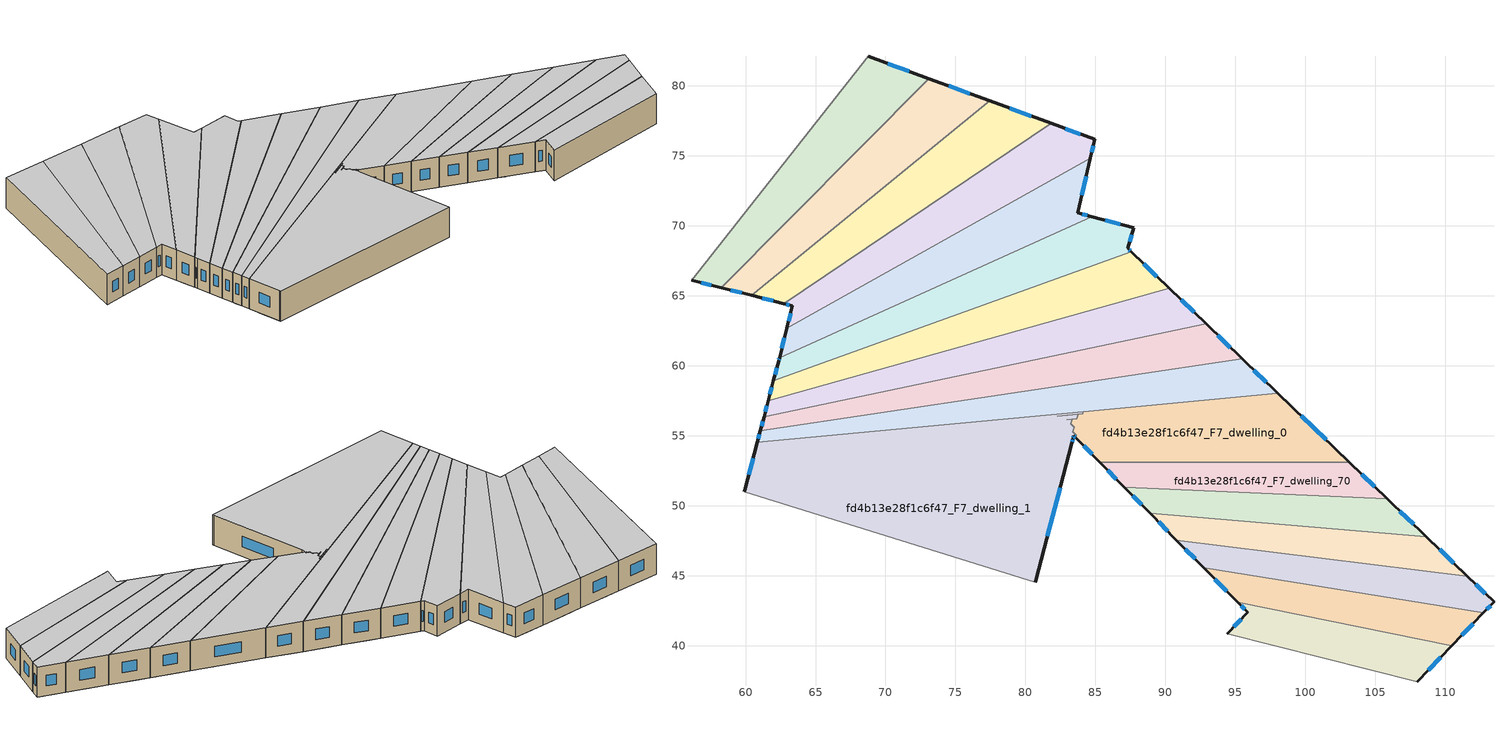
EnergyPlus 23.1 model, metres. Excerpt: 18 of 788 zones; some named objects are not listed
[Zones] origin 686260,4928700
fd4b13e28f1c6f47_F7_dwelling_0
 floor to fd4b13e28f1c6f47_F6_dwelling_60 (EU_floor_Construction): 103.13,53.12 85.31,53.12 83.58,54.88 83.63,55.04 83.39,55.28 83.48,55.61 83.47,55.63 83.49,55.63 83.58,55.93 83.9,55.96 83.94,56.12 98.81,57.29 z21
 floor to fd4b13e28f1c6f47_F6_dwelling_62 (EU_floor_Construction): 98.81,57.29 83.94,56.12 83.9,55.96 83.58,55.93 83.49,55.63 83.47,55.63 83.48,55.61 83.24,55.86 83.34,56.21 82.94,56.17 83.67,56.24 83.76,56.54 82.27,56.41 84.08,56.58 84.12,56.73 98.03,58.04 z21
 wall outside (EU_wall_Construction): 83.58,54.88 83.61,54.84 85.31,53.12 / 103.13,53.12 98.03,58.04 z21:24
 wall to fd4b13e28f1c6f47_F7_dwelling_1 (EU_wall_Construction): 83.34,56.21 83.24,55.86 83.48,55.61 83.39,55.28 83.63,55.04 83.58,54.88 / 84.12,56.73 84.08,56.58 / 83.34,56.21 82.94,56.17 / 82.27,56.41 83.76,56.54 83.67,56.24 82.94,56.17 / 82.27,56.41 84.08,56.58 z21:24
 wall to fd4b13e28f1c6f47_F7_dwelling_70 (EU_wall_Construction): 85.31,53.12 103.13,53.12 z21:24
 wall to fd4b13e28f1c6f47_F7_dwelling_2 (EU_wall_Construction): 98.03,58.04 84.12,56.73 z21:24
 window (EU_Window_Construction): 101.48,54.71 99.68,56.45 / 84.16,54.28 84.76,53.68 z21.97:23.03
 ceiling to fd4b13e28f1c6f47_F8_dwelling_0 (EU_floor_Construction): 103.13,53.12 98.03,58.04 84.12,56.73 84.08,56.58 82.27,56.41 83.76,56.54 83.67,56.24 82.94,56.17 83.34,56.21 83.24,55.86 83.48,55.61 83.39,55.28 83.63,55.04 83.58,54.88 83.61,54.84 85.31,53.12 z24
fd4b13e28f1c6f47_F7_dwelling_1
 floor to fd4b13e28f1c6f47_F6_dwelling_61 (EU_floor_Construction): 83.54,55.13 83.63,55.04 83.58,54.88 83.46,55 83.41,54.83 83.31,54.49 80.73,44.64 80.73,44.63 80.7,44.55 59.91,51.01 59.92,51.03 60.52,53.32 z21
 floor to fd4b13e28f1c6f47_F6_dwelling_62 (EU_floor_Construction): 84.12,56.73 84.08,56.58 82.27,56.41 83.76,56.54 83.67,56.24 82.94,56.17 83.34,56.21 83.24,55.86 83.48,55.61 83.39,55.28 83.54,55.13 60.52,53.32 60.59,53.59 60.84,54.53 z21
 wall outside (EU_wall_Construction): 60.84,54.53 59.94,51.1 59.91,51.01 / 80.7,44.55 80.73,44.64 83.31,54.49 83.41,54.83 83.46,55 83.58,54.88 z21:24
 wall to fd4b13e28f1c6f47_F7_dwelling_63 (EU_wall_Construction): 59.91,51.01 80.7,44.55 z21:24
 wall to fd4b13e28f1c6f47_F7_dwelling_2 (EU_wall_Construction): 84.12,56.73 60.84,54.53 z21:24
 window (EU_Window_Construction): 60.55,53.42 60.23,52.21 / 83.5,54.96 83.54,54.91 / 83.42,54.88 83.44,54.94 / 83.34,54.6 83.37,54.72 / 81.57,47.83 82.47,51.3 z21.97:23.03
 ceiling to fd4b13e28f1c6f47_F8_dwelling_1 (EU_floor_Construction): 80.73,44.64 83.31,54.49 83.41,54.83 83.46,55 83.58,54.88 83.63,55.04 83.39,55.28 83.48,55.61 83.24,55.86 83.34,56.21 82.94,56.17 83.67,56.24 83.76,56.54 82.27,56.41 84.08,56.58 84.12,56.73 60.84,54.53 59.94,51.1 59.91,51.01 80.7,44.55 z24
fd4b13e28f1c6f47_F7_dwelling_10
 floor to fd4b13e28f1c6f47_F6_dwelling_71 (EU_floor_Construction): 74.98,79.83 59.2,65.35 58.25,65.59 73.09,80.53 z21
 floor adiabatic (EU_floor_Construction): 77.44,78.93 60.44,65.03 58.25,65.59 59.2,65.35 74.98,79.83 73.09,80.53 z21
 wall outside (EU_wall_Construction): 58.25,65.59 60.44,65.03 / 77.44,78.93 73.09,80.53 z21:24
 wall to fd4b13e28f1c6f47_F7_dwelling_11 (EU_wall_Construction): 73.09,80.53 58.25,65.59 z21:24
 wall to fd4b13e28f1c6f47_F7_dwelling_9 (EU_wall_Construction): 60.44,65.03 77.44,78.93 z21:24
 window (EU_Window_Construction): 58.96,65.41 59.73,65.21 / 76.03,79.45 74.5,80.01 z21.97:23.03
 ceiling to fd4b13e28f1c6f47_F8_dwelling_10 (EU_floor_Construction): 77.44,78.93 73.09,80.53 58.25,65.59 60.44,65.03 z24
fd4b13e28f1c6f47_F7_dwelling_11
 floor to fd4b13e28f1c6f47_F6_dwelling_71 (EU_floor_Construction): 73.09,80.53 58.25,65.59 57.08,65.89 70.71,81.4 z21
 floor to fd4b13e28f1c6f47_F6_dwelling_0 (EU_floor_Construction): 70.71,81.4 57.08,65.89 56.14,66.12 68.78,82.11 z21
 wall outside (EU_wall_Construction): 56.14,66.12 58.25,65.59 / 73.09,80.53 68.78,82.11 z21:24
 wall to fd4b13e28f1c6f47_F7_dwelling_12 (EU_wall_Construction): 68.78,82.11 56.14,66.12 z21:24
 window (EU_Window_Construction): 56.83,65.95 57.57,65.76 / 71.69,81.04 70.18,81.6 z21.97:23.03
 ceiling to fd4b13e28f1c6f47_F8_dwelling_11 (EU_floor_Construction): 58.25,65.59 73.09,80.53 68.78,82.11 56.14,66.12 z24
fd4b13e28f1c6f47_F7_dwelling_2
 floor to fd4b13e28f1c6f47_F6_dwelling_62 (EU_floor_Construction): 98.03,58.04 60.84,54.53 60.99,55.09 96.31,59.7 z21
 floor to fd4b13e28f1c6f47_F6_dwelling_63 (EU_floor_Construction): 96.31,59.7 60.99,55.09 61.06,55.38 95.48,60.5 z21
 wall outside (EU_wall_Construction): 61.06,55.38 60.84,54.53 / 98.03,58.04 95.48,60.5 z21:24
 wall to fd4b13e28f1c6f47_F7_dwelling_3 (EU_wall_Construction): 95.48,60.5 61.06,55.38 z21:24
 window (EU_Window_Construction): 60.99,55.11 60.91,54.81 / 97.2,58.84 96.31,59.71 z21.97:23.03
 ceiling to fd4b13e28f1c6f47_F8_dwelling_2 (EU_floor_Construction): 98.03,58.04 95.48,60.5 61.06,55.38 60.84,54.53 z24
fd4b13e28f1c6f47_F7_dwelling_3
 floor to fd4b13e28f1c6f47_F6_dwelling_63 (EU_floor_Construction): 95.48,60.5 61.06,55.38 61.23,56.01 93.78,62.15 z21
 floor to fd4b13e28f1c6f47_F6_dwelling_64 (EU_floor_Construction): 93.78,62.15 61.23,56.01 61.32,56.37 92.9,63 z21
 wall outside (EU_wall_Construction): 61.32,56.37 61.06,55.38 / 95.48,60.5 92.9,63 z21:24
 wall to fd4b13e28f1c6f47_F7_dwelling_4 (EU_wall_Construction): 92.9,63 61.32,56.37 z21:24
 window (EU_Window_Construction): 61.24,56.05 61.15,55.7 / 94.64,61.31 93.73,62.19 z21.97:23.03
 ceiling to fd4b13e28f1c6f47_F8_dwelling_3 (EU_floor_Construction): 95.48,60.5 92.9,63 61.32,56.37 61.06,55.38 z24
fd4b13e28f1c6f47_F7_dwelling_4
 floor to fd4b13e28f1c6f47_F6_dwelling_64 (EU_floor_Construction): 92.9,63 61.32,56.37 61.51,57.09 91.2,64.64 z21
 floor to fd4b13e28f1c6f47_F6_dwelling_65 (EU_floor_Construction): 91.2,64.64 61.51,57.09 61.63,57.53 90.27,65.54 z21
 wall outside (EU_wall_Construction): 61.63,57.53 61.32,56.37 / 92.9,63 90.27,65.54 z21:24
 wall to fd4b13e28f1c6f47_F7_dwelling_5 (EU_wall_Construction): 90.27,65.54 61.63,57.53 z21:24
 window (EU_Window_Construction): 61.53,57.15 61.42,56.74 / 92.04,63.82 91.12,64.72 z21.97:23.03
 ceiling to fd4b13e28f1c6f47_F8_dwelling_4 (EU_floor_Construction): 92.9,63 90.27,65.54 61.63,57.53 61.32,56.37 z24
fd4b13e28f1c6f47_F7_dwelling_5
 floor to fd4b13e28f1c6f47_F6_dwelling_65 (EU_floor_Construction): 90.27,65.54 61.63,57.53 61.85,58.38 88.57,67.18 z21
 floor to fd4b13e28f1c6f47_F6_dwelling_66 (EU_floor_Construction): 88.57,67.18 61.85,58.38 62,58.93 87.57,68.14 z21
 wall outside (EU_wall_Construction): 62,58.93 61.63,57.53 / 90.27,65.54 87.57,68.14 z21:24
 wall to fd4b13e28f1c6f47_F7_dwelling_6 (EU_wall_Construction): 87.57,68.14 62,58.93 z21:24
 window (EU_Window_Construction): 61.88,58.47 61.75,57.98 / 89.39,66.38 88.45,67.3 z21.97:23.03
 ceiling to fd4b13e28f1c6f47_F8_dwelling_5 (EU_floor_Construction): 90.27,65.54 87.57,68.14 62,58.93 61.63,57.53 z24
fd4b13e28f1c6f47_F7_dwelling_6
 floor to fd4b13e28f1c6f47_F6_dwelling_66 (EU_floor_Construction): 87.73,69.86 87.32,68.39 87.57,68.14 62,58.93 62.26,59.91 86.83,70.1 z21
 floor to fd4b13e28f1c6f47_F6_dwelling_67 (EU_floor_Construction): 86.83,70.1 62.26,59.91 62.37,60.34 62.43,60.6 84.73,70.67 z21
 wall outside (EU_wall_Construction): 87.57,68.14 87.32,68.39 87.73,69.86 84.73,70.67 / 62.43,60.6 62.37,60.34 62,58.93 z21:24
 wall to fd4b13e28f1c6f47_F7_dwelling_7 (EU_wall_Construction): 84.73,70.67 62.43,60.6 z21:24
 window (EU_Window_Construction): 87.49,68.22 87.4,68.31 / 62.25,59.88 62.12,59.39 / 62.41,60.52 62.39,60.42 / 86.76,70.12 85.7,70.41 / 87.45,68.86 87.59,69.38 z21.97:23.03
 ceiling to fd4b13e28f1c6f47_F8_dwelling_6 (EU_floor_Construction): 87.57,68.14 87.32,68.39 87.73,69.86 84.73,70.67 62.43,60.6 62.37,60.34 62,58.93 z24
fd4b13e28f1c6f47_F7_dwelling_65
 floor adiabatic (EU_floor_Construction): 110.45,40.01 107.98,37.45 94.41,40.87 95.88,42.39 95.17,43.11 z21
 wall outside (EU_wall_Construction): 95.17,43.11 95.88,42.39 94.41,40.87 / 107.98,37.45 110.45,40.01 z21:24
 wall to fd4b13e28f1c6f47_F7_dwelling_66 (EU_wall_Construction): 110.45,40.01 95.17,43.11 z21:24
 wall to fd4b13e28f1c6f47_F7_dwelling_64 (EU_wall_Construction): 94.41,40.87 107.98,37.45 z21:24
 window (EU_Window_Construction): 95.4,41.9 94.89,41.36 / 95.4,42.88 95.65,42.62 / 108.78,38.28 109.65,39.18 z21.97:23.03
 ceiling to fd4b13e28f1c6f47_F8_dwelling_65 (EU_floor_Construction): 107.98,37.45 110.45,40.01 95.17,43.11 95.88,42.39 94.41,40.87 z24
fd4b13e28f1c6f47_F7_dwelling_66
 floor to fd4b13e28f1c6f47_F6_dwelling_56 (EU_floor_Construction): 112.71,42.35 112.21,41.84 93.24,45.07 92.75,45.57 z21
 floor adiabatic (EU_floor_Construction): 112.21,41.84 110.45,40.01 95.17,43.11 92.75,45.57 93.24,45.07 z21
 wall outside (EU_wall_Construction): 92.75,45.57 95.17,43.11 / 110.45,40.01 112.71,42.35 z21:24
 wall to fd4b13e28f1c6f47_F7_dwelling_67 (EU_wall_Construction): 112.71,42.35 92.75,45.57 z21:24
 window (EU_Window_Construction): 93.53,44.77 94.38,43.91 / 111.18,40.77 111.97,41.59 z21.97:23.03
 ceiling to fd4b13e28f1c6f47_F8_dwelling_66 (EU_floor_Construction): 110.45,40.01 112.71,42.35 92.75,45.57 95.17,43.11 z24
fd4b13e28f1c6f47_F7_dwelling_67
 floor to fd4b13e28f1c6f47_F6_dwelling_56 (EU_floor_Construction): 112.27,44.3 113.47,43.14 112.71,42.35 92.75,45.57 91.25,47.09 z21
 floor to fd4b13e28f1c6f47_F6_dwelling_57 (EU_floor_Construction): 111.55,44.99 112.27,44.3 91.25,47.09 90.79,47.56 z21
 wall outside (EU_wall_Construction): 90.78,47.56 92.75,45.57 / 112.71,42.35 113.47,43.14 111.55,44.99 z21:24
 wall to fd4b13e28f1c6f47_F7_dwelling_68 (EU_wall_Construction): 111.55,44.99 90.78,47.56 z21:24
 window (EU_Window_Construction): 91.42,46.91 92.11,46.21 / 112.85,43.74 112.17,44.39 / 112.95,42.61 113.22,42.88 z21.97:23.03
 ceiling to fd4b13e28f1c6f47_F8_dwelling_67 (EU_floor_Construction): 112.71,42.35 113.47,43.14 111.55,44.99 90.78,47.56 92.75,45.57 z24
fd4b13e28f1c6f47_F7_dwelling_68
 floor to fd4b13e28f1c6f47_F6_dwelling_57 (EU_floor_Construction): 109.37,47.09 111.55,44.99 90.79,47.56 89.38,48.99 z21
 floor to fd4b13e28f1c6f47_F6_dwelling_58 (EU_floor_Construction): 108.64,47.8 109.37,47.09 89.38,48.99 88.9,49.47 z21
 wall outside (EU_wall_Construction): 88.9,49.47 90.78,47.56 / 111.55,44.99 108.64,47.8 z21:24
 wall to fd4b13e28f1c6f47_F7_dwelling_69 (EU_wall_Construction): 108.64,47.8 88.9,49.47 z21:24
 window (EU_Window_Construction): 89.51,48.85 90.17,48.18 / 110.61,45.9 109.58,46.89 z21.97:23.03
 ceiling to fd4b13e28f1c6f47_F8_dwelling_68 (EU_floor_Construction): 111.55,44.99 108.64,47.8 88.9,49.47 90.78,47.56 z24
fd4b13e28f1c6f47_F7_dwelling_69
 floor to fd4b13e28f1c6f47_F6_dwelling_58 (EU_floor_Construction): 106.57,49.79 108.64,47.8 88.9,49.47 87.56,50.84 z21
 floor to fd4b13e28f1c6f47_F6_dwelling_59 (EU_floor_Construction): 105.83,50.51 106.57,49.79 87.56,50.84 87.07,51.33 z21
 wall outside (EU_wall_Construction): 87.07,51.33 88.9,49.47 / 108.64,47.8 105.83,50.51 z21:24
 wall to fd4b13e28f1c6f47_F7_dwelling_70 (EU_wall_Construction): 105.83,50.51 87.07,51.33 z21:24
 window (EU_Window_Construction): 87.66,50.73 88.31,50.07 / 107.73,48.68 106.74,49.63 z21.97:23.03
 ceiling to fd4b13e28f1c6f47_F8_dwelling_69 (EU_floor_Construction): 108.64,47.8 105.83,50.51 87.07,51.33 88.9,49.47 z24
fd4b13e28f1c6f47_F7_dwelling_7
 floor adiabatic (EU_floor_Construction): 84.2,72.97 83.74,70.94 84.73,70.67 62.43,60.6 62.74,61.86 z21
 floor to fd4b13e28f1c6f47_F6_dwelling_68 (EU_floor_Construction): 84.63,74.83 84.2,72.97 62.74,61.86 62.95,62.69 z21
 wall outside (EU_wall_Construction): 62.95,62.68 62.43,60.6 / 84.73,70.67 83.74,70.94 84.63,74.83 z21:24
 wall to fd4b13e28f1c6f47_F7_dwelling_8 (EU_wall_Construction): 84.63,74.83 62.95,62.68 z21:24
 window (EU_Window_Construction): 62.78,62.01 62.6,61.28 / 84.03,72.2 84.34,73.56 / 84.41,70.76 84.06,70.85 z21.97:23.03
 ceiling to fd4b13e28f1c6f47_F8_dwelling_7 (EU_floor_Construction): 84.73,70.67 83.74,70.94 84.63,74.83 62.95,62.68 62.43,60.6 z24
fd4b13e28f1c6f47_F7_dwelling_70
 floor to fd4b13e28f1c6f47_F6_dwelling_59 (EU_floor_Construction): 103.88,52.39 105.83,50.51 87.07,51.33 85.8,52.62 z21
 floor to fd4b13e28f1c6f47_F6_dwelling_60 (EU_floor_Construction): 103.88,52.39 85.8,52.62 85.31,53.12 103.13,53.12 z21
 wall outside (EU_wall_Construction): 85.31,53.12 87.07,51.33 / 105.83,50.51 103.13,53.12 z21:24
 window (EU_Window_Construction): 85.88,52.54 86.5,51.91 / 104.95,51.36 104,52.27 z21.97:23.03
 ceiling to fd4b13e28f1c6f47_F8_dwelling_70 (EU_floor_Construction): 105.83,50.51 103.13,53.12 85.31,53.12 87.07,51.33 z24
fd4b13e28f1c6f47_F7_dwelling_8
 floor to fd4b13e28f1c6f47_F6_dwelling_68 (EU_floor_Construction): 84.94,76.18 84.63,74.83 62.95,62.69 63.27,63.97 83.62,76.66 z21
 floor to fd4b13e28f1c6f47_F6_dwelling_69 (EU_floor_Construction): 83.62,76.66 63.27,63.97 63.35,64.3 62.71,64.46 81.82,77.32 z21
 wall outside (EU_wall_Construction): 62.71,64.46 63.35,64.3 62.95,62.68 / 84.63,74.83 84.94,76.18 81.82,77.32 z21:24
 wall to fd4b13e28f1c6f47_F7_dwelling_9 (EU_wall_Construction): 81.82,77.32 62.71,64.46 z21:24
 window (EU_Window_Construction): 63.22,63.78 63.08,63.21 / 62.92,64.41 63.14,64.35 / 83.93,76.55 82.83,76.95 / 84.73,75.26 84.84,75.74 z21.97:23.03
 ceiling to fd4b13e28f1c6f47_F8_dwelling_8 (EU_floor_Construction): 84.63,74.83 84.94,76.18 81.82,77.32 62.71,64.46 63.35,64.3 62.95,62.68 z24
fd4b13e28f1c6f47_F7_dwelling_9
 floor to fd4b13e28f1c6f47_F6_dwelling_69 (EU_floor_Construction): 81.82,77.32 62.71,64.46 61.39,64.79 79.29,78.25 z21
 floor to fd4b13e28f1c6f47_F6_dwelling_70 (EU_floor_Construction): 79.29,78.25 61.39,64.79 60.44,65.03 77.44,78.93 z21
 wall outside (EU_wall_Construction): 60.44,65.03 62.71,64.46 / 81.82,77.32 77.44,78.93 z21:24
 window (EU_Window_Construction): 61.18,64.85 61.98,64.64 / 80.4,77.84 78.86,78.41 z21.97:23.03
 ceiling to fd4b13e28f1c6f47_F8_dwelling_9 (EU_floor_Construction): 81.82,77.32 77.44,78.93 60.44,65.03 62.71,64.46 z24
[Building]
EU S2 Campaign: North Axis=0; Terrain=City; Solar Distribution=FullExterior
[Site:Location]
Bologna: Latitude=44.5; Longitude=11.25; Time Zone=1; Elevation=37
[SizingPeriod:WeatherFileDays]
AnnualSizingPeriod: Begin Month=1; Begin Day of Month=1; End Month=12; End Day of Month=31; Day of Week for Start Day=Monday; Use Weather File Daylight Saving Period=No; Use Weather File Rain and Snow Indicators=No
[MATERIAL]
EU_InternalMass_Material: Roughness=MediumRough; Thickness=0.1; Conductivity=1; Density=1800; Specific Heat=900; Thermal Absorptance=0.9; Solar Absorptance=0.7; Visible Absorptance=0.7
[MATERIAL:NOMASS] Roughness=MediumRough; Thermal Absorptance=0.9; Solar Absorptance=0.7; Visible Absorptance=0.7
Name | Thermal Resistance
EU_wall_NoMass | 0.779417
EU_floor_NoMass | 0.588222
[WINDOWMATERIAL:SIMPLEGLAZINGSYSTEM]
EU_Window_SimpleGlazing: UFactor=5.16242; Solar Heat Gain Coefficient=0.85; Visible Transmittance=0.85
[CONSTRUCTION]
EU_wall_Construction: EU_wall_NoMass
EU_floor_Construction: EU_floor_NoMass
EU_Window_Construction: EU_Window_SimpleGlazing
EU_InternalMass_Construction: EU_InternalMass_Material
[ZONE] Type=1; Multiplier=1; Ceiling Height=autocalculate; Floor Area=autocalculate; Part of Total Floor Area=Yes
Name | Volume
fd4b13e28f1c6f47_F7_dwelling_0 | 217.403
fd4b13e28f1c6f47_F7_dwelling_1 | 528.435
fd4b13e28f1c6f47_F7_dwelling_10 | 192.775
fd4b13e28f1c6f47_F7_dwelling_11; fd4b13e28f1c6f47_F7_dwelling_3 | 192.743
fd4b13e28f1c6f47_F7_dwelling_2 | 192.833
fd4b13e28f1c6f47_F7_dwelling_4 | 192.727
fd4b13e28f1c6f47_F7_dwelling_5; fd4b13e28f1c6f47_F7_dwelling_6 | 192.76
fd4b13e28f1c6f47_F7_dwelling_65 | 116.306
fd4b13e28f1c6f47_F7_dwelling_66 | 126.159
fd4b13e28f1c6f47_F7_dwelling_67 | 132.256
fd4b13e28f1c6f47_F7_dwelling_68 | 128.302
fd4b13e28f1c6f47_F7_dwelling_69 | 123.209
fd4b13e28f1c6f47_F7_dwelling_7 | 192.802
fd4b13e28f1c6f47_F7_dwelling_70 | 117.846
fd4b13e28f1c6f47_F7_dwelling_8 | 192.721
fd4b13e28f1c6f47_F7_dwelling_9 | 192.777
[INTERNALMASS] Construction=EU_InternalMass_Construction
Name | Zone or ZoneList | Surface Area
fd4b13e28f1c6f47_F7_dwelling_0_EU_InternalMass | fd4b13e28f1c6f47_F7_dwelling_0 | 72.4699
fd4b13e28f1c6f47_F7_dwelling_1_EU_InternalMass | fd4b13e28f1c6f47_F7_dwelling_1 | 176.141
fd4b13e28f1c6f47_F7_dwelling_2_EU_InternalMass | fd4b13e28f1c6f47_F7_dwelling_2 | 64.2778
fd4b13e28f1c6f47_F7_dwelling_3_EU_InternalMass | fd4b13e28f1c6f47_F7_dwelling_3 | 64.2479
fd4b13e28f1c6f47_F7_dwelling_4_EU_InternalMass | fd4b13e28f1c6f47_F7_dwelling_4 | 64.242
fd4b13e28f1c6f47_F7_dwelling_5_EU_InternalMass | fd4b13e28f1c6f47_F7_dwelling_5 | 64.2536
fd4b13e28f1c6f47_F7_dwelling_6_EU_InternalMass | fd4b13e28f1c6f47_F7_dwelling_6 | 64.2528
fd4b13e28f1c6f47_F7_dwelling_7_EU_InternalMass | fd4b13e28f1c6f47_F7_dwelling_7 | 64.2673
fd4b13e28f1c6f47_F7_dwelling_8_EU_InternalMass | fd4b13e28f1c6f47_F7_dwelling_8 | 64.2393
fd4b13e28f1c6f47_F7_dwelling_9_EU_InternalMass | fd4b13e28f1c6f47_F7_dwelling_9 | 64.2594
fd4b13e28f1c6f47_F7_dwelling_10_EU_InternalMass | fd4b13e28f1c6f47_F7_dwelling_10 | 64.258
fd4b13e28f1c6f47_F7_dwelling_11_EU_InternalMass | fd4b13e28f1c6f47_F7_dwelling_11 | 64.2478
fd4b13e28f1c6f47_F7_dwelling_65_EU_InternalMass | fd4b13e28f1c6f47_F7_dwelling_65 | 38.7683
fd4b13e28f1c6f47_F7_dwelling_66_EU_InternalMass | fd4b13e28f1c6f47_F7_dwelling_66 | 42.0529
fd4b13e28f1c6f47_F7_dwelling_67_EU_InternalMass | fd4b13e28f1c6f47_F7_dwelling_67 | 44.0841
fd4b13e28f1c6f47_F7_dwelling_68_EU_InternalMass | fd4b13e28f1c6f47_F7_dwelling_68 | 42.7671
fd4b13e28f1c6f47_F7_dwelling_69_EU_InternalMass | fd4b13e28f1c6f47_F7_dwelling_69 | 41.0699
fd4b13e28f1c6f47_F7_dwelling_70_EU_InternalMass | fd4b13e28f1c6f47_F7_dwelling_70 | 39.2818
[OTHEREQUIPMENT] Fuel Type=Electricity; Design Level Calculation Method=Watts/Area; Power per Zone Floor Area=1; Fraction Latent=0; Fraction Radiant=0; Fraction Lost=0; Carbon Dioxide Generation Rate=0; EndUse Subcategory=EU_Step8_InternalGains
Name | Zone or ZoneList or Space or SpaceList | Schedule
EU_Step8_InternalGain_fd4b13e28f1c6f47_F7_dwelling_0_f000 | fd4b13e28f1c6f47_F7_dwelling_0 | EU_Step8_GainSchedule_fd4b13e28f1c6f47_F7_dwelling_0_f000
EU_Step8_InternalGain_fd4b13e28f1c6f47_F7_dwelling_1_f000 | fd4b13e28f1c6f47_F7_dwelling_1 | EU_Step8_GainSchedule_fd4b13e28f1c6f47_F7_dwelling_1_f000
EU_Step8_InternalGain_fd4b13e28f1c6f47_F7_dwelling_2_f000 | fd4b13e28f1c6f47_F7_dwelling_2 | EU_Step8_GainSchedule_fd4b13e28f1c6f47_F7_dwelling_2_f000
EU_Step8_InternalGain_fd4b13e28f1c6f47_F7_dwelling_3_f000 | fd4b13e28f1c6f47_F7_dwelling_3 | EU_Step8_GainSchedule_fd4b13e28f1c6f47_F7_dwelling_3_f000
EU_Step8_InternalGain_fd4b13e28f1c6f47_F7_dwelling_4_f000 | fd4b13e28f1c6f47_F7_dwelling_4 | EU_Step8_GainSchedule_fd4b13e28f1c6f47_F7_dwelling_4_f000
EU_Step8_InternalGain_fd4b13e28f1c6f47_F7_dwelling_5_f000 | fd4b13e28f1c6f47_F7_dwelling_5 | EU_Step8_GainSchedule_fd4b13e28f1c6f47_F7_dwelling_5_f000
EU_Step8_InternalGain_fd4b13e28f1c6f47_F7_dwelling_6_f000 | fd4b13e28f1c6f47_F7_dwelling_6 | EU_Step8_GainSchedule_fd4b13e28f1c6f47_F7_dwelling_6_f000
EU_Step8_InternalGain_fd4b13e28f1c6f47_F7_dwelling_7_f000 | fd4b13e28f1c6f47_F7_dwelling_7 | EU_Step8_GainSchedule_fd4b13e28f1c6f47_F7_dwelling_7_f000
EU_Step8_InternalGain_fd4b13e28f1c6f47_F7_dwelling_8_f000 | fd4b13e28f1c6f47_F7_dwelling_8 | EU_Step8_GainSchedule_fd4b13e28f1c6f47_F7_dwelling_8_f000
EU_Step8_InternalGain_fd4b13e28f1c6f47_F7_dwelling_9_f000 | fd4b13e28f1c6f47_F7_dwelling_9 | EU_Step8_GainSchedule_fd4b13e28f1c6f47_F7_dwelling_9_f000
EU_Step8_InternalGain_fd4b13e28f1c6f47_F7_dwelling_10_f000 | fd4b13e28f1c6f47_F7_dwelling_10 | EU_Step8_GainSchedule_fd4b13e28f1c6f47_F7_dwelling_10_f000
EU_Step8_InternalGain_fd4b13e28f1c6f47_F7_dwelling_11_f000 | fd4b13e28f1c6f47_F7_dwelling_11 | EU_Step8_GainSchedule_fd4b13e28f1c6f47_F7_dwelling_11_f000
EU_Step8_InternalGain_fd4b13e28f1c6f47_F7_dwelling_65_f000 | fd4b13e28f1c6f47_F7_dwelling_65 | EU_Step8_GainSchedule_fd4b13e28f1c6f47_F7_dwelling_65_f000
EU_Step8_InternalGain_fd4b13e28f1c6f47_F7_dwelling_66_f000 | fd4b13e28f1c6f47_F7_dwelling_66 | EU_Step8_GainSchedule_fd4b13e28f1c6f47_F7_dwelling_66_f000
EU_Step8_InternalGain_fd4b13e28f1c6f47_F7_dwelling_67_f000 | fd4b13e28f1c6f47_F7_dwelling_67 | EU_Step8_GainSchedule_fd4b13e28f1c6f47_F7_dwelling_67_f000
EU_Step8_InternalGain_fd4b13e28f1c6f47_F7_dwelling_68_f000 | fd4b13e28f1c6f47_F7_dwelling_68 | EU_Step8_GainSchedule_fd4b13e28f1c6f47_F7_dwelling_68_f000
EU_Step8_InternalGain_fd4b13e28f1c6f47_F7_dwelling_69_f000 | fd4b13e28f1c6f47_F7_dwelling_69 | EU_Step8_GainSchedule_fd4b13e28f1c6f47_F7_dwelling_69_f000
EU_Step8_InternalGain_fd4b13e28f1c6f47_F7_dwelling_70_f000 | fd4b13e28f1c6f47_F7_dwelling_70 | EU_Step8_GainSchedule_fd4b13e28f1c6f47_F7_dwelling_70_f000
[ZONEVENTILATION:DESIGNFLOWRATE] Schedule=EU_AlwaysOn; Design Flow Rate Calculation Method=AirChanges/Hour; Air Changes per Hour=0.712058; Ventilation Type=Natural; Fan Pressure Rise=0; Fan Total Efficiency=1; Constant Term Coefficient=1; Temperature Term Coefficient=0; Velocity Term Coefficient=0; Velocity Squared Term Coefficient=0; Minimum Indoor Temperature=-100; Maximum Indoor Temperature=100; Delta Temperature=-100; Minimum Outdoor Temperature=-100; Maximum Outdoor Temperature=100; Maximum Wind Speed=40
Name | Zone or ZoneList or Space or SpaceList
EU_ConstantAir_fd4b13e28f1c6f47_F7_dwelling_0 | fd4b13e28f1c6f47_F7_dwelling_0
EU_ConstantAir_fd4b13e28f1c6f47_F7_dwelling_1 | fd4b13e28f1c6f47_F7_dwelling_1
EU_ConstantAir_fd4b13e28f1c6f47_F7_dwelling_2 | fd4b13e28f1c6f47_F7_dwelling_2
EU_ConstantAir_fd4b13e28f1c6f47_F7_dwelling_3 | fd4b13e28f1c6f47_F7_dwelling_3
EU_ConstantAir_fd4b13e28f1c6f47_F7_dwelling_4 | fd4b13e28f1c6f47_F7_dwelling_4
EU_ConstantAir_fd4b13e28f1c6f47_F7_dwelling_5 | fd4b13e28f1c6f47_F7_dwelling_5
EU_ConstantAir_fd4b13e28f1c6f47_F7_dwelling_6 | fd4b13e28f1c6f47_F7_dwelling_6
EU_ConstantAir_fd4b13e28f1c6f47_F7_dwelling_7 | fd4b13e28f1c6f47_F7_dwelling_7
EU_ConstantAir_fd4b13e28f1c6f47_F7_dwelling_8 | fd4b13e28f1c6f47_F7_dwelling_8
EU_ConstantAir_fd4b13e28f1c6f47_F7_dwelling_9 | fd4b13e28f1c6f47_F7_dwelling_9
EU_ConstantAir_fd4b13e28f1c6f47_F7_dwelling_10 | fd4b13e28f1c6f47_F7_dwelling_10
EU_ConstantAir_fd4b13e28f1c6f47_F7_dwelling_11 | fd4b13e28f1c6f47_F7_dwelling_11
EU_ConstantAir_fd4b13e28f1c6f47_F7_dwelling_65 | fd4b13e28f1c6f47_F7_dwelling_65
EU_ConstantAir_fd4b13e28f1c6f47_F7_dwelling_66 | fd4b13e28f1c6f47_F7_dwelling_66
EU_ConstantAir_fd4b13e28f1c6f47_F7_dwelling_67 | fd4b13e28f1c6f47_F7_dwelling_67
EU_ConstantAir_fd4b13e28f1c6f47_F7_dwelling_68 | fd4b13e28f1c6f47_F7_dwelling_68
EU_ConstantAir_fd4b13e28f1c6f47_F7_dwelling_69 | fd4b13e28f1c6f47_F7_dwelling_69
EU_ConstantAir_fd4b13e28f1c6f47_F7_dwelling_70 | fd4b13e28f1c6f47_F7_dwelling_70
[HVACTEMPLATE:ZONE:IDEALLOADSAIRSYSTEM] System Availability Schedule=EU_AlwaysOn; Maximum Heating Supply Air Temperature=50; Minimum Cooling Supply Air Temperature=13; Maximum Heating Supply Air Humidity Ratio=0.0156; Minimum Cooling Supply Air Humidity Ratio=0.0077; Heating Limit=NoLimit; Cooling Limit=NoLimit; Heating Availability Schedule=EU_AlwaysOn; Cooling Availability Schedule=EU_CoolingOff; Dehumidification Control Type=ConstantSensibleHeatRatio; Cooling Sensible Heat Ratio=0.7; Dehumidification Setpoint=60; Humidification Control Type=None; Humidification Setpoint=30; Outdoor Air Method=None; Outdoor Air Flow Rate per Person=0.00944; Outdoor Air Flow Rate per Zone Floor Area=0; Outdoor Air Flow Rate per Zone=0; Demand Controlled Ventilation Type=None; Outdoor Air Economizer Type=NoEconomizer; Heat Recovery Type=None; Sensible Heat Recovery Effectiveness=0.7; Latent Heat Recovery Effectiveness=0.65
Name | Template Thermostat
fd4b13e28f1c6f47_F7_dwelling_0 | EU_HeatOnly_fd4b13e28f1c6f47_F7_dwelling_0
fd4b13e28f1c6f47_F7_dwelling_1 | EU_HeatOnly_fd4b13e28f1c6f47_F7_dwelling_1
fd4b13e28f1c6f47_F7_dwelling_2 | EU_HeatOnly_fd4b13e28f1c6f47_F7_dwelling_2
fd4b13e28f1c6f47_F7_dwelling_3 | EU_HeatOnly_fd4b13e28f1c6f47_F7_dwelling_3
fd4b13e28f1c6f47_F7_dwelling_4 | EU_HeatOnly_fd4b13e28f1c6f47_F7_dwelling_4
fd4b13e28f1c6f47_F7_dwelling_5 | EU_HeatOnly_fd4b13e28f1c6f47_F7_dwelling_5
fd4b13e28f1c6f47_F7_dwelling_6 | EU_HeatOnly_fd4b13e28f1c6f47_F7_dwelling_6
fd4b13e28f1c6f47_F7_dwelling_7 | EU_HeatOnly_fd4b13e28f1c6f47_F7_dwelling_7
fd4b13e28f1c6f47_F7_dwelling_8 | EU_HeatOnly_fd4b13e28f1c6f47_F7_dwelling_8
fd4b13e28f1c6f47_F7_dwelling_9 | EU_HeatOnly_fd4b13e28f1c6f47_F7_dwelling_9
fd4b13e28f1c6f47_F7_dwelling_10 | EU_HeatOnly_fd4b13e28f1c6f47_F7_dwelling_10
fd4b13e28f1c6f47_F7_dwelling_11 | EU_HeatOnly_fd4b13e28f1c6f47_F7_dwelling_11
fd4b13e28f1c6f47_F7_dwelling_65 | EU_HeatOnly_fd4b13e28f1c6f47_F7_dwelling_65
fd4b13e28f1c6f47_F7_dwelling_66 | EU_HeatOnly_fd4b13e28f1c6f47_F7_dwelling_66
fd4b13e28f1c6f47_F7_dwelling_67 | EU_HeatOnly_fd4b13e28f1c6f47_F7_dwelling_67
fd4b13e28f1c6f47_F7_dwelling_68 | EU_HeatOnly_fd4b13e28f1c6f47_F7_dwelling_68
fd4b13e28f1c6f47_F7_dwelling_69 | EU_HeatOnly_fd4b13e28f1c6f47_F7_dwelling_69
fd4b13e28f1c6f47_F7_dwelling_70 | EU_HeatOnly_fd4b13e28f1c6f47_F7_dwelling_70
[SIZING:ZONE] Zone Cooling Design Supply Air Temperature Input Method=SupplyAirTemperature; Zone Cooling Design Supply Air Temperature=13; Zone Heating Design Supply Air Temperature Input Method=SupplyAirTemperature; Zone Heating Design Supply Air Temperature=50; Zone Cooling Design Supply Air Humidity Ratio=0.008; Zone Heating Design Supply Air Humidity Ratio=0.008; Cooling Design Air Flow Method=DesignDay; Cooling Design Air Flow Rate=0; Cooling Minimum Air Flow per Zone Floor Area=0.000762; Cooling Minimum Air Flow=0; Cooling Minimum Air Flow Fraction=0.2; Heating Design Air Flow Method=DesignDay; Heating Design Air Flow Rate=0; Heating Maximum Air Flow per Zone Floor Area=0.002032; Heating Maximum Air Flow=0.141576; Heating Maximum Air Flow Fraction=0.3; Account for Dedicated Outdoor Air System=No; Dedicated Outdoor Air System Control Strategy=NeutralSupplyAir; Dedicated Outdoor Air Low Setpoint Temperature for Design=autosize; Dedicated Outdoor Air High Setpoint Temperature for Design=autosize; Zone Load Sizing Method=Sensible Load Only No Latent Load; Zone Latent Cooling Design Supply Air Humidity Ratio Input Method=HumidityRatioDifference; Zone Cooling Design Supply Air Humidity Ratio Difference=0.005; Zone Latent Heating Design Supply Air Humidity Ratio Input Method=HumidityRatioDifference; Zone Humidification Design Supply Air Humidity Ratio Difference=0.005
fd4b13e28f1c6f47_F7_dwelling_0; fd4b13e28f1c6f47_F7_dwelling_1; fd4b13e28f1c6f47_F7_dwelling_2; fd4b13e28f1c6f47_F7_dwelling_3; fd4b13e28f1c6f47_F7_dwelling_4; fd4b13e28f1c6f47_F7_dwelling_5; fd4b13e28f1c6f47_F7_dwelling_6; fd4b13e28f1c6f47_F7_dwelling_7; fd4b13e28f1c6f47_F7_dwelling_8; fd4b13e28f1c6f47_F7_dwelling_9; fd4b13e28f1c6f47_F7_dwelling_10; fd4b13e28f1c6f47_F7_dwelling_11; fd4b13e28f1c6f47_F7_dwelling_65; fd4b13e28f1c6f47_F7_dwelling_66; fd4b13e28f1c6f47_F7_dwelling_67; fd4b13e28f1c6f47_F7_dwelling_68; fd4b13e28f1c6f47_F7_dwelling_69; fd4b13e28f1c6f47_F7_dwelling_70
[SCHEDULE:CONSTANT]
Name | Hourly Value
EU_AlwaysOn | 1
EU_CoolingOff | 0
[SCHEDULE:FILE] Column Number=1; Rows to Skip at Top=0; Number of Hours of Data=8760; Column Separator=Comma; Interpolate to Timestep=No; Minutes per Item=60; Adjust Schedule for Daylight Savings=Yes
Name | File
EU_Step8_GainSchedule_fd4b13e28f1c6f47_F7_dwelling_0_f000 | ../../schedules/fd4b13e28f1c6f47/fd4b13e28f1c6f47_F7_dwelling_0_f000_gain.csv
EU_Step8_GainSchedule_fd4b13e28f1c6f47_F7_dwelling_1_f000 | ../../schedules/fd4b13e28f1c6f47/fd4b13e28f1c6f47_F7_dwelling_1_f000_gain.csv
EU_Step8_GainSchedule_fd4b13e28f1c6f47_F7_dwelling_2_f000 | ../../schedules/fd4b13e28f1c6f47/fd4b13e28f1c6f47_F7_dwelling_2_f000_gain.csv
EU_Step8_GainSchedule_fd4b13e28f1c6f47_F7_dwelling_3_f000 | ../../schedules/fd4b13e28f1c6f47/fd4b13e28f1c6f47_F7_dwelling_3_f000_gain.csv
EU_Step8_GainSchedule_fd4b13e28f1c6f47_F7_dwelling_4_f000 | ../../schedules/fd4b13e28f1c6f47/fd4b13e28f1c6f47_F7_dwelling_4_f000_gain.csv
EU_Step8_GainSchedule_fd4b13e28f1c6f47_F7_dwelling_5_f000 | ../../schedules/fd4b13e28f1c6f47/fd4b13e28f1c6f47_F7_dwelling_5_f000_gain.csv
EU_Step8_GainSchedule_fd4b13e28f1c6f47_F7_dwelling_6_f000 | ../../schedules/fd4b13e28f1c6f47/fd4b13e28f1c6f47_F7_dwelling_6_f000_gain.csv
EU_Step8_GainSchedule_fd4b13e28f1c6f47_F7_dwelling_7_f000 | ../../schedules/fd4b13e28f1c6f47/fd4b13e28f1c6f47_F7_dwelling_7_f000_gain.csv
EU_Step8_GainSchedule_fd4b13e28f1c6f47_F7_dwelling_8_f000 | ../../schedules/fd4b13e28f1c6f47/fd4b13e28f1c6f47_F7_dwelling_8_f000_gain.csv
EU_Step8_GainSchedule_fd4b13e28f1c6f47_F7_dwelling_9_f000 | ../../schedules/fd4b13e28f1c6f47/fd4b13e28f1c6f47_F7_dwelling_9_f000_gain.csv
EU_Step8_GainSchedule_fd4b13e28f1c6f47_F7_dwelling_10_f000 | ../../schedules/fd4b13e28f1c6f47/fd4b13e28f1c6f47_F7_dwelling_10_f000_gain.csv
EU_Step8_GainSchedule_fd4b13e28f1c6f47_F7_dwelling_11_f000 | ../../schedules/fd4b13e28f1c6f47/fd4b13e28f1c6f47_F7_dwelling_11_f000_gain.csv
EU_Step8_GainSchedule_fd4b13e28f1c6f47_F7_dwelling_65_f000 | ../../schedules/fd4b13e28f1c6f47/fd4b13e28f1c6f47_F7_dwelling_65_f000_gain.csv
EU_Step8_GainSchedule_fd4b13e28f1c6f47_F7_dwelling_66_f000 | ../../schedules/fd4b13e28f1c6f47/fd4b13e28f1c6f47_F7_dwelling_66_f000_gain.csv
EU_Step8_GainSchedule_fd4b13e28f1c6f47_F7_dwelling_67_f000 | ../../schedules/fd4b13e28f1c6f47/fd4b13e28f1c6f47_F7_dwelling_67_f000_gain.csv
EU_Step8_GainSchedule_fd4b13e28f1c6f47_F7_dwelling_68_f000 | ../../schedules/fd4b13e28f1c6f47/fd4b13e28f1c6f47_F7_dwelling_68_f000_gain.csv
EU_Step8_GainSchedule_fd4b13e28f1c6f47_F7_dwelling_69_f000 | ../../schedules/fd4b13e28f1c6f47/fd4b13e28f1c6f47_F7_dwelling_69_f000_gain.csv
EU_Step8_GainSchedule_fd4b13e28f1c6f47_F7_dwelling_70_f000 | ../../schedules/fd4b13e28f1c6f47/fd4b13e28f1c6f47_F7_dwelling_70_f000_gain.csv
